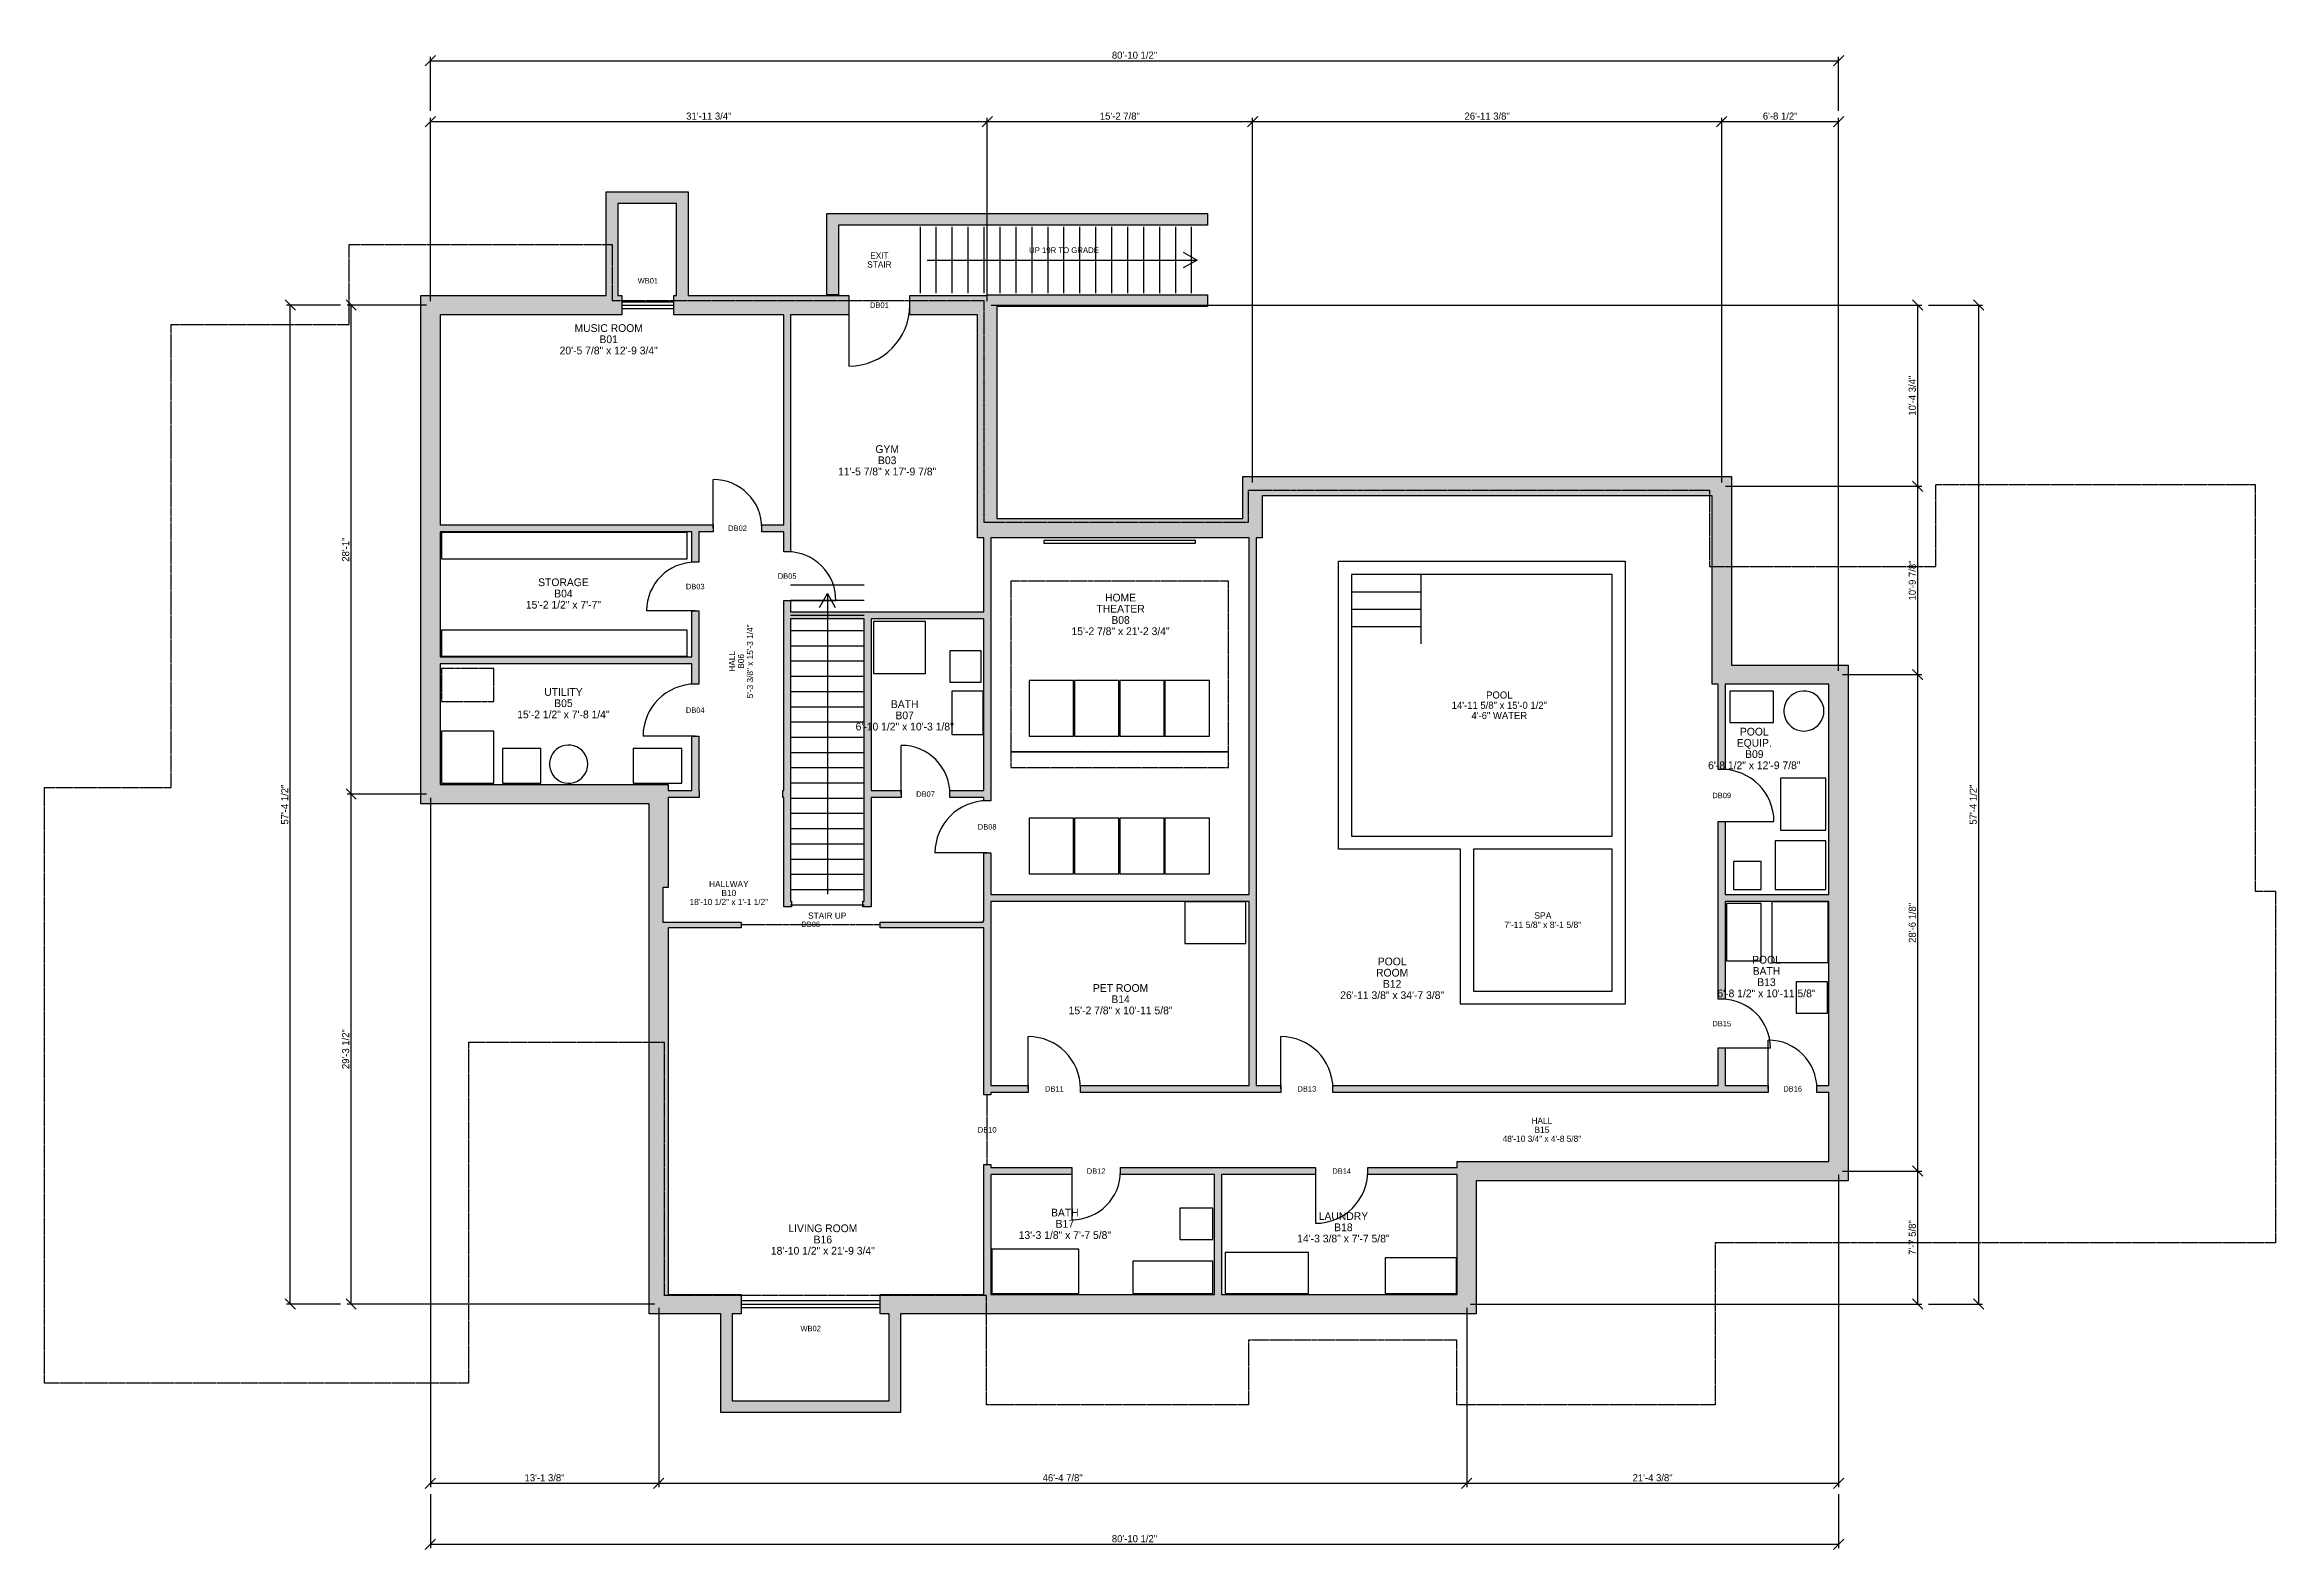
# Model space of a CAD drawing. Header units: inches. Extents: x 0 to 1538, y -100 to 937.
import ezdxf
from ezdxf.enums import TextEntityAlignment as Align

# ---------------------------------------------------------------- set-up
doc = ezdxf.new("R2010")
doc.units = ezdxf.units.IN
doc.linetypes.add('DASHED', pattern=[1.524, 1.27, -0.254])
for name, color, linetype in [('A-ANNO-DIMS', 1, 'Continuous'), ('A-ANNO-MARK', 6, 'Continuous'), ('A-ANNO-TEXT', 7, 'Continuous'), ('A-DOOR', 3, 'Continuous'), ('A-FLOR-FIXT', 8, 'Continuous'), ('A-FLOR-OVHD', 8, 'DASHED'), ('A-FLOR-STRS', 2, 'Continuous'), ('A-GLAZ', 5, 'Continuous'), ('A-WALL', 7, 'Continuous'), ('A-WALL-PATT', 8, 'Continuous'), ('S-POOL', 5, 'Continuous'), ('S-SLAB', 8, 'Continuous')]:
    doc.layers.add(name, color=color, linetype=linetype)
doc.dimstyles.new('ARCH', dxfattribs={"dimtxt": 4.888889, "dimasz": 2.5, "dimexe": 2.666667, "dimexo": 2.666667, "dimgap": 1.333333, "dimtad": 1, "dimtsz": 3.555556, "dimcen": 2.5, "dimazin": 3, "dimtfac": 1, "dimtmove": 0, "dimatfit": 3})

msp = doc.modelspace()

# ---------------------------------------------------------------- hatches: boundary and pattern name
at = {"layer": 'A-WALL-PATT'}
for points in [[(590, -5.12), (466, -5.12), (466, 2.88), (466, 62.855), (416.615, 62.855), (416.615, 414.335), (259.295, 414.335), (259.295, 764.545), (387.16, 764.545), (387.16, 828), (387.16, 836), (443.6, 836), (443.6, 828), (443.6, 764.545), (554.4, 764.545), (554.4, 751.295), (514.2, 751.295), (514.2, 606.6), (514.2, 601.8), (514.2, 588), (509.4, 588), (509.4, 601.8), (494.4, 601.8), (494.4, 606.6), (509.4, 606.6), (509.4, 751.295), (433.8, 751.295), (433.8, 764.545), (435.6, 764.545), (435.6, 828), (395.16, 828), (395.16, 764.545), (397.8, 764.545), (397.8, 751.295), (272.545, 751.295), (272.545, 606.6), (446.04, 606.6), (450.84, 606.6), (460.8, 606.6), (460.8, 601.8), (450.84, 601.8), (450.84, 580.8), (446.04, 580.8), (446.04, 601.8), (272.545, 601.8), (272.545, 515.64), (446.04, 515.64), (446.04, 547.2), (450.84, 547.2), (450.84, 515.64), (450.84, 510.84), (450.84, 496.8), (446.04, 496.8), (446.04, 510.84), (272.545, 510.84), (272.545, 427.585), (429.865, 427.585), (429.865, 423.36), (446.04, 423.36), (446.04, 460.8), (450.84, 460.8), (450.84, 423.36), (451.2, 423.36), (451.2, 418.56), (450.84, 418.56), (446.04, 418.56), (429.865, 418.56), (429.865, 356.7), (426, 356.7), (426, 332.7), (480, 332.7), (480, 328.8), (429.865, 328.8), (429.865, 76.105), (480, 76.105), (480, 62.855), (474, 62.855), (474, 2.88), (582, 2.88), (582, 62.855), (576, 62.855), (576, 76.105), (647.28, 76.105), (647.28, 158.76), (647.28, 163.56), (647.28, 165.6), (652.08, 165.6), (652.08, 163.56), (708, 163.56), (708, 158.76), (652.08, 158.76), (652.08, 76.105), (806.4, 76.105), (806.4, 158.76), (741.6, 158.76), (741.6, 163.56), (806.4, 163.56), (811.2, 163.56), (876, 163.56), (876, 158.76), (811.2, 158.76), (811.2, 76.105), (973.535, 76.105), (973.535, 158.76), (912, 158.76), (912, 163.56), (973.535, 163.56), (973.535, 167.785), (1229.855, 167.785), (1229.855, 215.4), (1221.6, 215.4), (1221.6, 220.2), (1229.855, 220.2), (1229.855, 347.04), (1158.36, 347.04), (1158.36, 279.6), (1153.56, 279.6), (1153.56, 347.04), (1153.56, 351.84), (1153.56, 402), (1158.36, 402), (1158.36, 351.84), (1229.855, 351.84), (1229.855, 496.655), (1158.36, 496.655), (1158.36, 438), (1153.56, 438), (1153.56, 496.655), (1149.335, 496.655), (1149.335, 626.495), (839.185, 626.495), (839.185, 597.575), (834.96, 597.575), (834.96, 351.84), (834.96, 347.04), (834.96, 220.2), (852, 220.2), (852, 215.4), (834.96, 215.4), (830.16, 215.4), (714, 215.4), (714, 220.2), (830.16, 220.2), (830.16, 347.04), (652.08, 347.04), (652.08, 333.6), (652.08, 220.2), (678, 220.2), (678, 215.4), (652.08, 215.4), (652.08, 213.6), (647.28, 213.6), (647.28, 215.4), (647.28, 220.2), (647.28, 328.8), (576, 328.8), (576, 332.7), (646.8, 332.7), (646.8, 333.6), (647.28, 333.6), (647.28, 347.04), (647.28, 351.84), (647.28, 380.4), (652.08, 380.4), (652.08, 351.84), (830.16, 351.84), (830.16, 597.575), (652.08, 597.575), (652.08, 546.48), (652.08, 541.68), (652.08, 418.56), (652.08, 416.4), (647.28, 416.4), (647.28, 418.56), (624, 418.56), (624, 423.36), (647.28, 423.36), (647.28, 541.68), (569.64, 541.68), (569.64, 423.36), (590.4, 423.36), (590.4, 418.56), (569.64, 418.56), (569.64, 343.2), (564, 343.2), (564, 347.1), (564.84, 347.1), (564.84, 418.56), (564.84, 541.68), (514.2, 541.68), (514.2, 418.56), (514.2, 347.1), (514.8, 347.1), (514.8, 343.2), (509.4, 343.2), (509.4, 418.56), (508.8, 418.56), (508.8, 423.36), (509.4, 423.36), (509.4, 541.68), (509.4, 546.48), (509.4, 554.4), (514.2, 554.4), (514.2, 546.48), (564.84, 546.48), (569.64, 546.48), (647.28, 546.48), (647.28, 597.575), (643.055, 597.575), (643.055, 751.295), (596.4, 751.295), (596.4, 764.545), (649.68, 764.545), (649.68, 765.08), (801.6, 765.08), (801.6, 757.08), (656.305, 757.08), (656.305, 610.825), (825.935, 610.825), (825.935, 639.745), (1162.585, 639.745), (1162.585, 509.905), (1243.105, 509.905), (1243.105, 154.535), (986.785, 154.535), (986.785, 62.855), (590, 62.855), (590, 2.88), (590, -5.12)], [(539.2, 813), (539.2, 821), (801.6, 821), (801.6, 813), (547.2, 813), (547.2, 765), (539.2, 765), (539.2, 813)], [(1158.36, 215.4), (1153.56, 215.4), (888, 215.4), (888, 220.2), (1153.56, 220.2), (1153.56, 246), (1158.36, 246), (1158.36, 220.2), (1188, 220.2), (1188, 215.4), (1158.36, 215.4)]]:
    msp.add_hatch(color=8, dxfattribs=at).paths.add_polyline_path(points)

# ---------------------------------------------------------------- linework, layer by layer
at = {"layer": 'A-DOOR'}
for points in [[(554.4, 757.92), (554.4, 715.92)], [(460.8, 604.2), (460.8, 637.8)], [(511.8, 554.4), (545.4, 554.4)], [(448.44, 547.2), (414.84, 547.2)], [(448.44, 460.8), (412.44, 460.8)], [(590.4, 420.96), (590.4, 454.56)], [(1155.96, 402), (1191.96, 402)], [(649.68, 380.4), (613.68, 380.4)], [(678, 217.8), (678, 253.8)], [(852, 217.8), (852, 253.8)], [(1188, 217.8), (1188, 251.4)], [(1155.96, 246), (1189.56, 246)], [(708, 161.16), (708, 127.56)], [(876, 161.16), (876, 125.16)]]:
    msp.add_lwpolyline(points, dxfattribs=at)
for centre, radius, start, end in [((554.4, 757.92), 42, -90, 0), ((460.8, 604.2), 33.6, 0, 90), ((511.8, 554.4), 33.6, 0, 90), ((448.44, 547.2), 33.6, 90, 180), ((448.44, 460.8), 36, 90, 180), ((590.4, 420.96), 33.6, 0, 90), ((1155.96, 402), 36, 0, 90), ((649.68, 380.4), 36, 90, 180), ((1155.96, 246), 33.6, 0, 90), ((678, 217.8), 36, 0, 90), ((852, 217.8), 36, 0, 90), ((1188, 217.8), 33.6, 0, 90), ((708, 161.16), 33.6, -90, 0), ((876, 161.16), 36, -90, 0)]:
    msp.add_arc(centre, radius, start, end, dxfattribs=at)
at = {"layer": 'A-FLOR-FIXT'}
for points in [[(442.8, 583.2), (442.8, 601.2), (273.6, 601.2), (273.6, 583.2), (442.8, 583.2)], [(793.32, 594), (793.32, 595.8), (688.68, 595.8), (688.68, 594), (793.32, 594)], [(607.2, 504), (607.2, 540), (571.2, 540), (571.2, 504), (607.2, 504)], [(442.8, 516), (442.8, 534), (273.6, 534), (273.6, 516), (442.8, 516)], [(645.6, 498), (645.6, 519.6), (624, 519.6), (624, 498), (645.6, 498)], [(709.2, 460.8), (709.2, 499.2), (678.6, 499.2), (678.6, 460.8), (709.2, 460.8)], [(740.4, 460.8), (740.4, 499.2), (709.8, 499.2), (709.8, 460.8), (740.4, 460.8)], [(771.6, 460.8), (771.6, 499.2), (741, 499.2), (741, 460.8), (771.6, 460.8)], [(802.8, 460.8), (802.8, 499.2), (772.2, 499.2), (772.2, 460.8), (802.8, 460.8)], [(646.8, 462), (646.8, 492), (625.2, 492), (625.2, 462), (646.8, 462)], [(1191.6, 470.4), (1191.6, 492), (1161.6, 492), (1161.6, 470.4), (1191.6, 470.4)], [(1226.4, 478.2), (1226.221, 480.414), (1225.69, 482.57), (1224.819, 484.613), (1223.632, 486.49), (1222.16, 488.153), (1220.439, 489.557), (1218.516, 490.668), (1216.439, 491.455), (1214.263, 491.899), (1212.044, 491.989), (1209.84, 491.721), (1207.706, 491.103), (1205.7, 490.151), (1203.872, 488.89), (1202.271, 487.351), (1200.936, 485.576), (1199.904, 483.609), (1199.201, 481.503), (1198.845, 479.31), (1198.845, 477.09), (1199.201, 474.897), (1199.904, 472.791), (1200.936, 470.824), (1202.271, 469.049), (1203.872, 467.51), (1205.7, 466.249), (1207.706, 465.297), (1209.84, 464.679), (1212.044, 464.411), (1214.263, 464.501), (1216.439, 464.945), (1218.516, 465.732), (1220.439, 466.843), (1222.16, 468.247), (1223.632, 469.91), (1224.819, 471.787), (1225.69, 473.83), (1226.221, 475.986), (1226.4, 478.2)], [(309.6, 428.4), (309.6, 464.4), (273.6, 464.4), (273.6, 428.4), (309.6, 428.4)], [(342, 428.4), (342, 452.4), (315.6, 452.4), (315.6, 428.4), (342, 428.4)], [(374.4, 441.6), (374.229, 443.717), (373.721, 445.78), (372.888, 447.734), (371.753, 449.53), (370.344, 451.12), (368.698, 452.463), (366.859, 453.526), (364.872, 454.279), (362.791, 454.704), (360.668, 454.789), (358.56, 454.533), (356.519, 453.942), (354.6, 453.032), (352.852, 451.825), (351.32, 450.353), (350.043, 448.655), (349.056, 446.774), (348.384, 444.759), (348.043, 442.662), (348.043, 440.538), (348.384, 438.441), (349.056, 436.426), (350.043, 434.545), (351.32, 432.847), (352.852, 431.375), (354.6, 430.168), (356.519, 429.258), (358.56, 428.667), (360.668, 428.411), (362.791, 428.496), (364.872, 428.921), (366.859, 429.674), (368.698, 430.737), (370.344, 432.08), (371.753, 433.67), (372.888, 435.466), (373.721, 437.42), (374.229, 439.483), (374.4, 441.6)], [(439.2, 428.4), (439.2, 452.4), (405.6, 452.4), (405.6, 428.4), (439.2, 428.4)], [(1227.6, 396), (1227.6, 432), (1196.4, 432), (1196.4, 396), (1227.6, 396)], [(709.2, 366), (709.2, 404.4), (678.6, 404.4), (678.6, 366), (709.2, 366)], [(740.4, 366), (740.4, 404.4), (709.8, 404.4), (709.8, 366), (740.4, 366)], [(771.6, 366), (771.6, 404.4), (741, 404.4), (741, 366), (771.6, 366)], [(802.8, 366), (802.8, 404.4), (772.2, 404.4), (772.2, 366), (802.8, 366)], [(1227.6, 355.2), (1227.6, 388.8), (1192.8, 388.8), (1192.8, 355.2), (1227.6, 355.2)], [(1183.2, 355.2), (1183.2, 374.4), (1164, 374.4), (1164, 355.2), (1183.2, 355.2)], [(828, 318), (828, 346.8), (786, 346.8), (786, 318), (828, 318)], [(1183.2, 306), (1183.2, 345.6), (1159.2, 345.6), (1159.2, 306), (1183.2, 306)], [(1229.4, 304.8), (1229.4, 346.8), (1190.4, 346.8), (1190.4, 304.8), (1229.4, 304.8)], [(1228.8, 270), (1228.8, 291.6), (1207.2, 291.6), (1207.2, 270), (1228.8, 270)], [(805.2, 114), (805.2, 135.6), (782.4, 135.6), (782.4, 114), (805.2, 114)], [(712.8, 76.8), (712.8, 107.4), (652.8, 107.4), (652.8, 76.8), (712.8, 76.8)], [(805.2, 76.8), (805.2, 99), (750, 99), (750, 76.8), (805.2, 76.8)], [(871.2, 76.8), (871.2, 105), (813.6, 105), (813.6, 76.8), (871.2, 76.8)], [(973.2, 76.8), (973.2, 101.4), (924, 101.4), (924, 76.8), (973.2, 76.8)]]:
    msp.add_lwpolyline(points, close=True, dxfattribs=at)
at = {"layer": 'A-FLOR-FIXT', "linetype": 'DASHED'}
msp.add_lwpolyline([(309.6, 484.8), (309.6, 507.6), (273.6, 507.6), (273.6, 484.8), (309.6, 484.8)], close=True, dxfattribs=at)
at = {"layer": 'A-FLOR-OVHD', "linetype": 'DASHED'}
msp.add_lwpolyline([(0, 15), (0, 425.52), (87.24, 425.52), (87.24, 577.56), (87.24, 613.8), (87.24, 663.6), (87.24, 744.48), (210, 744.48), (210, 799.68), (391.2, 799.68), (391.2, 761.04), (511.8, 761.04), (647.4, 761.04), (647.4, 608.28), (829.68, 608.28), (829.68, 630.36), (1147.56, 630.36), (1147.56, 577.92), (1303.44, 577.92), (1303.44, 634.32), (1523.64, 634.32), (1523.64, 354.12), (1537.56, 354.12), (1537.56, 246.72), (1537.56, 111.72), (1278.12, 111.72), (1196.4, 111.72), (1151.4, 111.72), (1151.4, 0), (973.44, 0), (973.44, 44.64), (829.68, 44.64), (829.68, 0), (649.2, 0), (649.2, 75.36), (427.2, 75.36), (427.2, 249.84), (292.08, 249.84), (292.08, 15), (0, 15)], close=True, dxfattribs=at)
for points in [[(480, 331.2), (576, 331.2)], [(649.68, 165.6), (649.68, 213.6)]]:
    msp.add_lwpolyline(points, dxfattribs=at)
at = {"layer": 'A-FLOR-STRS'}
for points in [[(603.6, 766.2), (603.6, 811.8)], [(614.6, 766.2), (614.6, 811.8)], [(625.6, 766.2), (625.6, 811.8)], [(636.6, 766.2), (636.6, 811.8)], [(647.6, 766.2), (647.6, 811.8)], [(658.6, 766.2), (658.6, 811.8)], [(669.6, 766.2), (669.6, 811.8)], [(680.6, 766.2), (680.6, 811.8)], [(691.6, 766.2), (691.6, 811.8)], [(702.6, 766.2), (702.6, 811.8)], [(713.6, 766.2), (713.6, 811.8)], [(724.6, 766.2), (724.6, 811.8)], [(735.6, 766.2), (735.6, 811.8)], [(746.6, 766.2), (746.6, 811.8)], [(757.6, 766.2), (757.6, 811.8)], [(768.6, 766.2), (768.6, 811.8)], [(779.6, 766.2), (779.6, 811.8)], [(790.6, 766.2), (790.6, 811.8)], [(608.4, 789), (794.4, 789)], [(784.8, 794.4), (794.4, 789), (784.8, 783.6)], [(514.2, 565.2), (564.84, 565.2)], [(514.2, 554.7), (564.84, 554.7)], [(534.12, 549.6), (539.52, 559.2), (544.92, 549.6)], [(539.52, 559.2), (539.52, 351.9)], [(514.2, 544.2), (564.84, 544.2)], [(514.2, 533.7), (564.84, 533.7)], [(514.2, 523.2), (564.84, 523.2)], [(514.2, 512.7), (564.84, 512.7)], [(514.2, 502.2), (564.84, 502.2)], [(514.2, 491.7), (564.84, 491.7)], [(514.2, 481.2), (564.84, 481.2)], [(514.2, 470.7), (564.84, 470.7)], [(514.2, 460.2), (564.84, 460.2)], [(514.2, 449.7), (564.84, 449.7)], [(514.2, 439.2), (564.84, 439.2)], [(514.2, 428.7), (564.84, 428.7)], [(514.2, 418.2), (564.84, 418.2)], [(514.2, 407.7), (564.84, 407.7)], [(514.2, 397.2), (564.84, 397.2)], [(514.2, 386.7), (564.84, 386.7)], [(514.2, 376.2), (564.84, 376.2)], [(514.2, 365.7), (564.84, 365.7)], [(514.2, 355.2), (564.84, 355.2)], [(514.2, 344.7), (564.84, 344.7)]]:
    msp.add_lwpolyline(points, dxfattribs=at)
at = {"layer": 'A-GLAZ'}
for points in [[(397.8, 760.32), (433.8, 760.32)], [(397.8, 757.92), (433.8, 757.92)], [(397.8, 755.52), (433.8, 755.52)], [(480, 71.88), (576, 71.88)], [(480, 69.48), (576, 69.48)], [(480, 67.08), (576, 67.08)]]:
    msp.add_lwpolyline(points, dxfattribs=at)
at = {"layer": 'A-WALL'}
for points in [[(590, -5.12), (466, -5.12), (466, 2.88), (466, 62.855), (416.615, 62.855), (416.615, 414.335), (259.295, 414.335), (259.295, 764.545), (387.16, 764.545), (387.16, 828), (387.16, 836), (443.6, 836), (443.6, 828), (443.6, 764.545), (554.4, 764.545), (554.4, 751.295), (514.2, 751.295), (514.2, 606.6), (514.2, 601.8), (514.2, 588), (509.4, 588), (509.4, 601.8), (494.4, 601.8), (494.4, 606.6), (509.4, 606.6), (509.4, 751.295), (433.8, 751.295), (433.8, 764.545), (435.6, 764.545), (435.6, 828), (395.16, 828), (395.16, 764.545), (397.8, 764.545), (397.8, 751.295), (272.545, 751.295), (272.545, 606.6), (446.04, 606.6), (450.84, 606.6), (460.8, 606.6), (460.8, 601.8), (450.84, 601.8), (450.84, 580.8), (446.04, 580.8), (446.04, 601.8), (272.545, 601.8), (272.545, 515.64), (446.04, 515.64), (446.04, 547.2), (450.84, 547.2), (450.84, 515.64), (450.84, 510.84), (450.84, 496.8), (446.04, 496.8), (446.04, 510.84), (272.545, 510.84), (272.545, 427.585), (429.865, 427.585), (429.865, 423.36), (446.04, 423.36), (446.04, 460.8), (450.84, 460.8), (450.84, 423.36), (451.2, 423.36), (451.2, 418.56), (450.84, 418.56), (446.04, 418.56), (429.865, 418.56), (429.865, 356.7), (426, 356.7), (426, 332.7), (480, 332.7), (480, 328.8), (429.865, 328.8), (429.865, 76.105), (480, 76.105), (480, 62.855), (474, 62.855), (474, 2.88), (582, 2.88), (582, 62.855), (576, 62.855), (576, 76.105), (647.28, 76.105), (647.28, 158.76), (647.28, 163.56), (647.28, 165.6), (652.08, 165.6), (652.08, 163.56), (708, 163.56), (708, 158.76), (652.08, 158.76), (652.08, 76.105), (806.4, 76.105), (806.4, 158.76), (741.6, 158.76), (741.6, 163.56), (806.4, 163.56), (811.2, 163.56), (876, 163.56), (876, 158.76), (811.2, 158.76), (811.2, 76.105), (973.535, 76.105), (973.535, 158.76), (912, 158.76), (912, 163.56), (973.535, 163.56), (973.535, 167.785), (1229.855, 167.785), (1229.855, 215.4), (1221.6, 215.4), (1221.6, 220.2), (1229.855, 220.2), (1229.855, 347.04), (1158.36, 347.04), (1158.36, 279.6), (1153.56, 279.6), (1153.56, 347.04), (1153.56, 351.84), (1153.56, 402), (1158.36, 402), (1158.36, 351.84), (1229.855, 351.84), (1229.855, 496.655), (1158.36, 496.655), (1158.36, 438), (1153.56, 438), (1153.56, 496.655), (1149.335, 496.655), (1149.335, 626.495), (839.185, 626.495), (839.185, 597.575), (834.96, 597.575), (834.96, 351.84), (834.96, 347.04), (834.96, 220.2), (852, 220.2), (852, 215.4), (834.96, 215.4), (830.16, 215.4), (714, 215.4), (714, 220.2), (830.16, 220.2), (830.16, 347.04), (652.08, 347.04), (652.08, 333.6), (652.08, 220.2), (678, 220.2), (678, 215.4), (652.08, 215.4), (652.08, 213.6), (647.28, 213.6), (647.28, 215.4), (647.28, 220.2), (647.28, 328.8), (576, 328.8), (576, 332.7), (646.8, 332.7), (646.8, 333.6), (647.28, 333.6), (647.28, 347.04), (647.28, 351.84), (647.28, 380.4), (652.08, 380.4), (652.08, 351.84), (830.16, 351.84), (830.16, 597.575), (652.08, 597.575), (652.08, 546.48), (652.08, 541.68), (652.08, 418.56), (652.08, 416.4), (647.28, 416.4), (647.28, 418.56), (624, 418.56), (624, 423.36), (647.28, 423.36), (647.28, 541.68), (569.64, 541.68), (569.64, 423.36), (590.4, 423.36), (590.4, 418.56), (569.64, 418.56), (569.64, 343.2), (564, 343.2), (564, 347.1), (564.84, 347.1), (564.84, 418.56), (564.84, 541.68), (514.2, 541.68), (514.2, 418.56), (514.2, 347.1), (514.8, 347.1), (514.8, 343.2), (509.4, 343.2), (509.4, 418.56), (508.8, 418.56), (508.8, 423.36), (509.4, 423.36), (509.4, 541.68), (509.4, 546.48), (509.4, 554.4), (514.2, 554.4), (514.2, 546.48), (564.84, 546.48), (569.64, 546.48), (647.28, 546.48), (647.28, 597.575), (643.055, 597.575), (643.055, 751.295), (596.4, 751.295), (596.4, 764.545), (649.68, 764.545), (649.68, 765.08), (801.6, 765.08), (801.6, 757.08), (656.305, 757.08), (656.305, 610.825), (825.935, 610.825), (825.935, 639.745), (1162.585, 639.745), (1162.585, 509.905), (1243.105, 509.905), (1243.105, 154.535), (986.785, 154.535), (986.785, 62.855), (590, 62.855), (590, 2.88), (590, -5.12)], [(539.2, 813), (539.2, 821), (801.6, 821), (801.6, 813), (547.2, 813), (547.2, 765), (539.2, 765), (539.2, 813)], [(1158.36, 215.4), (1153.56, 215.4), (888, 215.4), (888, 220.2), (1153.56, 220.2), (1153.56, 246), (1158.36, 246), (1158.36, 220.2), (1188, 220.2), (1188, 215.4), (1158.36, 215.4)]]:
    msp.add_lwpolyline(points, close=True, dxfattribs=at)
at = {"layer": 'S-POOL'}
for points in [[(975.84, 276.24), (975.84, 382.92), (891.84, 382.92), (891.84, 581.4), (1089.48, 581.4), (1089.48, 391.92), (1089.48, 382.92), (1089.48, 276.24), (975.84, 276.24)], [(1080.48, 391.92), (1080.48, 572.4), (900.84, 572.4), (900.84, 391.92), (1080.48, 391.92)], [(900.84, 572.4), (900.84, 391.92), (1080.48, 391.92), (1080.48, 572.4), (900.84, 572.4)], [(1080.48, 285.24), (1080.48, 382.92), (984.84, 382.92), (984.84, 285.24), (1080.48, 285.24)], [(1080.48, 382.92), (984.84, 382.92), (984.84, 285.24), (1080.48, 285.24), (1080.48, 382.92)]]:
    msp.add_lwpolyline(points, close=True, dxfattribs=at)
for points in [[(948.84, 524.4), (948.84, 572.4)], [(900.84, 560.4), (948.84, 560.4)], [(900.84, 548.4), (948.84, 548.4)], [(900.84, 536.4), (948.84, 536.4)]]:
    msp.add_lwpolyline(points, dxfattribs=at)
at = {"layer": 'S-SLAB', "linetype": 'DASHED'}
for points in [[(816, 450), (816, 567.6), (666, 567.6), (666, 450), (816, 450)], [(816, 439.2), (816, 450), (666, 450), (666, 439.2), (816, 439.2)]]:
    msp.add_lwpolyline(points, close=True, dxfattribs=at)

# ---------------------------------------------------------------- texts
at = {"layer": 'A-ANNO-MARK'}
for s, p in [('WB01', (415.8, 774.72)), ('DB01', (575.4, 757.92)), ('DB02', (477.6, 604.2)), ('DB05', (511.8, 571.2)), ('DB03', (448.44, 564)), ('DB04', (448.44, 478.8)), ('DB07', (607.2, 420.96)), ('DB09', (1155.96, 420)), ('DB08', (649.68, 398.4)), ('DB06', (528, 331.2)), ('DB15', (1155.96, 262.8)), ('DB11', (696, 217.8)), ('DB13', (870, 217.8)), ('DB16', (1204.8, 217.8)), ('DB10', (649.68, 189.6)), ('DB12', (724.8, 161.16)), ('DB14', (894, 161.16)), ('WB02', (528, 52.68))]:
    msp.add_text(s, height=3.7333, dxfattribs=at).set_placement(p, align=Align.MIDDLE_CENTER)
at = {"layer": 'A-ANNO-TEXT'}
for s, height, p in [('STAIR', 4.2667, (575.4, 785.907)), ('EXIT', 4.2667, (575.4, 792.093)), ('MUSIC ROOM', 5.3333, (388.8, 742.133)), ('20\'-5 7/8" x 12\'-9 3/4"', 5.33333, (388.8, 726.667)), ('B01', 5.3333, (388.8, 734.4)), ('GYM', 5.3333, (580.74, 658.733)), ('11\'-5 7/8" x 17\'-9 7/8"', 5.33333, (580.74, 643.267)), ('B03', 5.3333, (580.74, 651)), ('STORAGE', 5.3333, (357.6, 566.933)), ('15\'-2 1/2" x 7\'-7"', 5.33333, (357.6, 551.467)), ('B04', 5.3333, (357.6, 559.2)), ('HOME', 5.3333, (741.6, 556.4)), ('THEATER', 5.3333, (741.6, 548.667)), ('B08', 5.3333, (741.6, 540.933)), ('15\'-2 7/8" x 21\'-2 3/4"', 5.33333, (741.6, 533.2)), ('UTILITY', 5.3333, (357.6, 491.333)), ('15\'-2 1/2" x 7\'-8 1/4"', 5.33333, (357.6, 475.867)), ('B05', 5.3333, (357.6, 483.6)), ('BATH', 5.3333, (592.8, 482.933)), ('B07', 5.3333, (592.8, 475.2)), ('14\'-11 5/8" x 15\'-0 1/2"', 4.88889, (1002.66, 482.16)), ('4\'-6" WATER', 4.88889, (1002.66, 475.071)), ('POOL', 4.8889, (1002.66, 489.249)), ('6\'-10 1/2" x 10\'-3 1/8"', 5.33333, (592.8, 467.467)), ('POOL', 5.3333, (1178.4, 464)), ('EQUIP.', 5.3333, (1178.4, 456.267)), ('B09', 5.3333, (1178.4, 448.533)), ('6\'-8 1/2" x 12\'-9 7/8"', 5.33333, (1178.4, 440.8)), ('HALLWAY', 4.2667, (471.6, 358.987)), ('B10', 4.2667, (471.6, 352.8)), ('18\'-10 1/2" x 1\'-1 1/2"', 4.26667, (471.6, 346.613)), ('STAIR UP', 4.2667, (539.4, 337.2)), ('SPA', 4.4444, (1032.66, 337.302)), ('7\'-11 5/8" x 8\'-1 5/8"', 4.44444, (1032.66, 330.858)), ('POOL', 5.3333, (928.8, 305.6)), ('POOL', 5.3333, (1186.8, 306.8)), ('ROOM', 5.3333, (928.8, 297.867)), ('B12', 5.3333, (928.8, 290.133)), ('BATH', 5.3333, (1186.8, 299.067)), ('B13', 5.3333, (1186.8, 291.333)), ('PET ROOM', 5.3333, (741.6, 287.333)), ('B14', 5.3333, (741.6, 279.6)), ('26\'-11 3/8" x 34\'-7 3/8"', 5.33333, (928.8, 282.4)), ('6\'-8 1/2" x 10\'-11 5/8"', 5.33333, (1186.8, 283.6)), ('15\'-2 7/8" x 10\'-11 5/8"', 5.33333, (741.6, 271.867)), ('48\'-10 3/4" x 4\'-8 5/8"', 4.26667, (1032, 183.413)), ('HALL', 4.2667, (1032, 195.787)), ('B15', 4.2667, (1032, 189.6)), ('LIVING ROOM', 5.33333, (536.4, 121.733)), ('BATH', 5.3333, (703.2, 132.533)), ('B17', 5.3333, (703.2, 124.8)), ('LAUNDRY', 5.3333, (895.2, 130.133)), ('B18', 5.3333, (895.2, 122.4)), ('18\'-10 1/2" x 21\'-9 3/4"', 5.33333, (536.4, 106.267)), ('B16', 5.3333, (536.4, 114)), ('13\'-3 1/8" x 7\'-7 5/8"', 5.33333, (703.2, 117.067)), ('14\'-3 3/8" x 7\'-7 5/8"', 5.33333, (895.2, 114.667))]:
    msp.add_text(s, height=height, dxfattribs=at).set_placement(p, align=Align.MIDDLE_CENTER)
msp.add_text('UP 19R TO GRADE', height=4, dxfattribs=at).set_placement((702.6, 792.6), align=Align.BOTTOM_CENTER)
for s, height, p in [('5\'-3 3/8" x 15\'-3 1/4"', 4.26667, (486.187, 512.4)), ('HALL', 4.2667, (473.813, 512.4)), ('B06', 4.2667, (480, 512.4))]:
    msp.add_text(s, height=height, rotation=90, dxfattribs=at).set_placement(p, align=Align.MIDDLE_CENTER)

# ---------------------------------------------------------------- dimensions: what is measured, and where the dimension line sits
at = {"layer": 'A-ANNO-DIMS'}
for base, p1, p2, text in [((265.92, 926.4), (265.92, 889.2), (1236.48, 889.2), '80\'-10 1/2"'), ((265.92, 884.4), (265.92, 757.92), (649.68, 757.92), '31\'-11 3/4"'), ((649.68, 884.4), (649.68, 757.92), (832.56, 633.12), '15\'-2 7/8"'), ((832.56, 884.4), (832.56, 633.12), (1155.96, 633.12), '26\'-11 3/8"'), ((1155.96, 884.4), (1155.96, 633.12), (1236.48, 503.28), '6\'-8 1/2"'), ((265.92, -54), (265.92, 420.96), (423.24, 69.48), '13\'-1 3/8"'), ((980.16, -54), (980.16, 69.48), (1236.48, 161.16), '21\'-4 3/8"'), ((423.24, -54), (423.24, 69.48), (980.16, 69.48), '46\'-4 7/8"'), ((265.92, -96), (265.92, -58.8), (1236.48, -58.8), '80\'-10 1/2"')]:
    msp.add_linear_dim(base=base, p1=p1, p2=p2, text=text, dimstyle='ARCH', dxfattribs=at).render()
for base, p1, p2, text in [((169.295, 69.48), (206.495, 69.48), (206.495, 757.92), '57\'-4 1/2"'), ((211.295, 420.96), (265.92, 420.96), (265.92, 757.92), '28\'-1"'), ((1291.105, 633.12), (1155.96, 633.12), (649.68, 757.92), '10\'-4 3/4"'), ((1333.105, 69.48), (1295.905, 69.48), (1295.905, 757.92), '57\'-4 1/2"'), ((1291.105, 503.28), (1236.48, 503.28), (1155.96, 633.12), '10\'-9 7/8"'), ((1291.105, 161.16), (1236.48, 161.16), (1236.48, 503.28), '28\'-6 1/8"'), ((211.295, 69.48), (423.24, 69.48), (265.92, 420.96), '29\'-3 1/2"'), ((1291.105, 69.48), (980.16, 69.48), (1236.48, 161.16), '7\'-7 5/8"')]:
    msp.add_linear_dim(base=base, p1=p1, p2=p2, angle=90, text=text, dimstyle='ARCH', dxfattribs=at).render()

doc.saveas('drawing.dxf')
